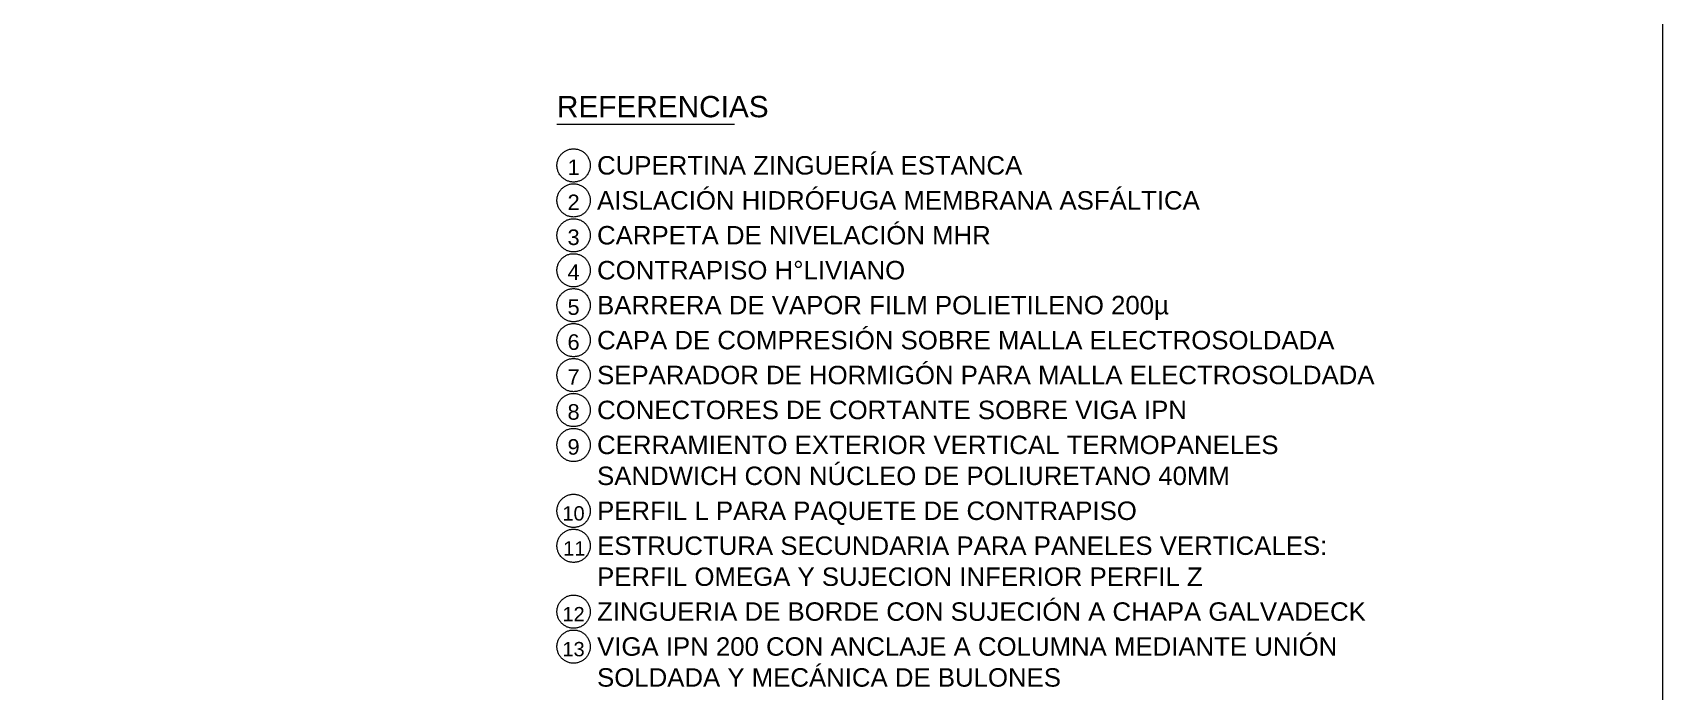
# Model space of a CAD drawing. Header units: millimetres. Extents: x 0 to 5940, y 0 to 8400.
# Drawn here: x 3094 to 5940, y 3258 to 4408 of the extents above; entities that cross this region are included whole.
import ezdxf

# ---------------------------------------------------------------- set-up
doc = ezdxf.new("R2010")
doc.units = ezdxf.units.MM
doc.header["$LTSCALE"] = 20
for name, color, linetype in [('0-MARCO-A3', 8, 'Continuous'), ('1-CORTE-LINEAS', 7, 'Continuous'), ('3-REFERENCIAS', 7, 'Continuous')]:
    doc.layers.add(name, color=color, linetype=linetype)
doc.styles.add('ARIAL', font='arial.ttf')

msp = doc.modelspace()

# ---------------------------------------------------------------- linework, layer by layer
at = {"layer": '0-MARCO-A3', "lineweight": 0}
msp.add_lwpolyline([(0, 8400), (5940, 8400), (5940, 0), (0, 0)], close=True, dxfattribs=at)
at = {"layer": '1-CORTE-LINEAS', "color": 7, "lineweight": 15}
msp.add_line((4010, 4248), (4320, 4248), dxfattribs=at)
for points in [[(4068, 4176), (4067.9, 4174.6), (4067.8, 4173.2), (4067.7, 4171.8), (4067.4, 4170.4), (4067.1, 4169), (4066.7, 4167.6), (4066.3, 4166.3), (4065.8, 4164.9), (4065.2, 4163.6), (4064.6, 4162.4), (4063.9, 4161.1), (4063.1, 4159.9), (4062.3, 4158.8), (4061.4, 4157.6), (4060.5, 4156.6), (4059.5, 4155.5), (4058.5, 4154.5), (4057.4, 4153.6), (4056.3, 4152.7), (4055.1, 4151.9), (4053.9, 4151.2), (4052.7, 4150.5), (4051.4, 4149.8), (4050.1, 4149.2), (4048.7, 4148.7), (4047.4, 4148.3), (4046, 4147.9), (4044.6, 4147.6), (4043.2, 4147.3), (4041.8, 4147.2), (4040.4, 4147.1), (4039, 4147), (4037.6, 4147.1), (4036.1, 4147.2), (4034.7, 4147.3), (4033.3, 4147.6), (4031.9, 4147.9), (4030.6, 4148.3), (4029.2, 4148.7), (4027.9, 4149.2), (4026.6, 4149.8), (4025.3, 4150.5), (4024.1, 4151.2), (4022.9, 4151.9), (4021.7, 4152.7), (4020.6, 4153.6), (4019.5, 4154.5), (4018.5, 4155.5), (4017.5, 4156.6), (4016.6, 4157.6), (4015.7, 4158.8), (4014.9, 4159.9), (4014.1, 4161.1), (4013.4, 4162.4), (4012.8, 4163.6), (4012.2, 4164.9), (4011.7, 4166.3), (4011.2, 4167.6), (4010.9, 4169), (4010.5, 4170.4), (4010.3, 4171.8), (4010.1, 4173.2), (4010, 4174.6), (4010, 4176), (4010, 4177.5), (4010.1, 4178.9), (4010.3, 4180.3), (4010.5, 4181.7), (4010.9, 4183.1), (4011.2, 4184.4), (4011.7, 4185.8), (4012.2, 4187.1), (4012.8, 4188.4), (4013.4, 4189.7), (4014.1, 4190.9), (4014.9, 4192.1), (4015.7, 4193.3), (4016.6, 4194.4), (4017.5, 4195.5), (4018.5, 4196.5), (4019.5, 4197.5), (4020.6, 4198.4), (4021.7, 4199.3), (4022.9, 4200.1), (4024.1, 4200.9), (4025.3, 4201.6), (4026.6, 4202.2), (4027.9, 4202.8), (4029.2, 4203.3), (4030.6, 4203.8), (4031.9, 4204.2), (4033.3, 4204.5), (4034.7, 4204.7), (4036.1, 4204.9), (4037.6, 4205), (4039, 4205), (4040.4, 4205), (4041.8, 4204.9), (4043.2, 4204.7), (4044.6, 4204.5), (4046, 4204.2), (4047.4, 4203.8), (4048.7, 4203.3), (4050.1, 4202.8), (4051.4, 4202.2), (4052.7, 4201.6), (4053.9, 4200.9), (4055.1, 4200.1), (4056.3, 4199.3), (4057.4, 4198.4), (4058.5, 4197.5), (4059.5, 4196.5), (4060.5, 4195.5), (4061.4, 4194.4), (4062.3, 4193.3), (4063.1, 4192.1), (4063.9, 4190.9), (4064.6, 4189.7), (4065.2, 4188.4), (4065.8, 4187.1), (4066.3, 4185.8), (4066.7, 4184.4), (4067.1, 4183.1), (4067.4, 4181.7), (4067.7, 4180.3), (4067.8, 4178.9), (4067.9, 4177.5), (4068, 4176)], [(4068, 4115), (4067.9, 4113.6), (4067.8, 4112.2), (4067.7, 4110.8), (4067.4, 4109.4), (4067.1, 4108), (4066.7, 4106.6), (4066.3, 4105.3), (4065.8, 4103.9), (4065.2, 4102.6), (4064.6, 4101.4), (4063.9, 4100.1), (4063.1, 4098.9), (4062.3, 4097.8), (4061.4, 4096.6), (4060.5, 4095.6), (4059.5, 4094.5), (4058.5, 4093.5), (4057.4, 4092.6), (4056.3, 4091.7), (4055.1, 4090.9), (4053.9, 4090.2), (4052.7, 4089.5), (4051.4, 4088.8), (4050.1, 4088.2), (4048.7, 4087.7), (4047.4, 4087.3), (4046, 4086.9), (4044.6, 4086.6), (4043.2, 4086.3), (4041.8, 4086.2), (4040.4, 4086.1), (4039, 4086), (4037.6, 4086.1), (4036.1, 4086.2), (4034.7, 4086.3), (4033.3, 4086.6), (4031.9, 4086.9), (4030.6, 4087.3), (4029.2, 4087.7), (4027.9, 4088.2), (4026.6, 4088.8), (4025.3, 4089.5), (4024.1, 4090.2), (4022.9, 4090.9), (4021.7, 4091.7), (4020.6, 4092.6), (4019.5, 4093.5), (4018.5, 4094.5), (4017.5, 4095.6), (4016.6, 4096.6), (4015.7, 4097.8), (4014.9, 4098.9), (4014.1, 4100.1), (4013.4, 4101.4), (4012.8, 4102.6), (4012.2, 4103.9), (4011.7, 4105.3), (4011.2, 4106.6), (4010.9, 4108), (4010.5, 4109.4), (4010.3, 4110.8), (4010.1, 4112.2), (4010, 4113.6), (4010, 4115), (4010, 4116.5), (4010.1, 4117.9), (4010.3, 4119.3), (4010.5, 4120.7), (4010.9, 4122.1), (4011.2, 4123.4), (4011.7, 4124.8), (4012.2, 4126.1), (4012.8, 4127.4), (4013.4, 4128.7), (4014.1, 4129.9), (4014.9, 4131.1), (4015.7, 4132.3), (4016.6, 4133.4), (4017.5, 4134.5), (4018.5, 4135.5), (4019.5, 4136.5), (4020.6, 4137.4), (4021.7, 4138.3), (4022.9, 4139.1), (4024.1, 4139.9), (4025.3, 4140.6), (4026.6, 4141.2), (4027.9, 4141.8), (4029.2, 4142.3), (4030.6, 4142.8), (4031.9, 4143.2), (4033.3, 4143.5), (4034.7, 4143.7), (4036.1, 4143.9), (4037.6, 4144), (4039, 4144), (4040.4, 4144), (4041.8, 4143.9), (4043.2, 4143.7), (4044.6, 4143.5), (4046, 4143.2), (4047.4, 4142.8), (4048.7, 4142.3), (4050.1, 4141.8), (4051.4, 4141.2), (4052.7, 4140.6), (4053.9, 4139.9), (4055.1, 4139.1), (4056.3, 4138.3), (4057.4, 4137.4), (4058.5, 4136.5), (4059.5, 4135.5), (4060.5, 4134.5), (4061.4, 4133.4), (4062.3, 4132.3), (4063.1, 4131.1), (4063.9, 4129.9), (4064.6, 4128.7), (4065.2, 4127.4), (4065.8, 4126.1), (4066.3, 4124.8), (4066.7, 4123.4), (4067.1, 4122.1), (4067.4, 4120.7), (4067.7, 4119.3), (4067.8, 4117.9), (4067.9, 4116.5), (4068, 4115)], [(4068, 4054), (4067.9, 4052.6), (4067.8, 4051.2), (4067.7, 4049.8), (4067.4, 4048.4), (4067.1, 4047), (4066.7, 4045.6), (4066.3, 4044.3), (4065.8, 4042.9), (4065.2, 4041.6), (4064.6, 4040.4), (4063.9, 4039.1), (4063.1, 4037.9), (4062.3, 4036.8), (4061.4, 4035.6), (4060.5, 4034.6), (4059.5, 4033.5), (4058.5, 4032.5), (4057.4, 4031.6), (4056.3, 4030.7), (4055.1, 4029.9), (4053.9, 4029.2), (4052.7, 4028.5), (4051.4, 4027.8), (4050.1, 4027.2), (4048.7, 4026.7), (4047.4, 4026.3), (4046, 4025.9), (4044.6, 4025.6), (4043.2, 4025.3), (4041.8, 4025.2), (4040.4, 4025.1), (4039, 4025), (4037.6, 4025.1), (4036.1, 4025.2), (4034.7, 4025.3), (4033.3, 4025.6), (4031.9, 4025.9), (4030.6, 4026.3), (4029.2, 4026.7), (4027.9, 4027.2), (4026.6, 4027.8), (4025.3, 4028.5), (4024.1, 4029.2), (4022.9, 4029.9), (4021.7, 4030.7), (4020.6, 4031.6), (4019.5, 4032.5), (4018.5, 4033.5), (4017.5, 4034.6), (4016.6, 4035.6), (4015.7, 4036.8), (4014.9, 4037.9), (4014.1, 4039.1), (4013.4, 4040.4), (4012.8, 4041.6), (4012.2, 4042.9), (4011.7, 4044.3), (4011.2, 4045.6), (4010.9, 4047), (4010.5, 4048.4), (4010.3, 4049.8), (4010.1, 4051.2), (4010, 4052.6), (4010, 4054), (4010, 4055.5), (4010.1, 4056.9), (4010.3, 4058.3), (4010.5, 4059.7), (4010.9, 4061.1), (4011.2, 4062.4), (4011.7, 4063.8), (4012.2, 4065.1), (4012.8, 4066.4), (4013.4, 4067.7), (4014.1, 4068.9), (4014.9, 4070.1), (4015.7, 4071.3), (4016.6, 4072.4), (4017.5, 4073.5), (4018.5, 4074.5), (4019.5, 4075.5), (4020.6, 4076.4), (4021.7, 4077.3), (4022.9, 4078.1), (4024.1, 4078.9), (4025.3, 4079.6), (4026.6, 4080.2), (4027.9, 4080.8), (4029.2, 4081.3), (4030.6, 4081.8), (4031.9, 4082.2), (4033.3, 4082.5), (4034.7, 4082.7), (4036.1, 4082.9), (4037.6, 4083), (4039, 4083), (4040.4, 4083), (4041.8, 4082.9), (4043.2, 4082.7), (4044.6, 4082.5), (4046, 4082.2), (4047.4, 4081.8), (4048.7, 4081.3), (4050.1, 4080.8), (4051.4, 4080.2), (4052.7, 4079.6), (4053.9, 4078.9), (4055.1, 4078.1), (4056.3, 4077.3), (4057.4, 4076.4), (4058.5, 4075.5), (4059.5, 4074.5), (4060.5, 4073.5), (4061.4, 4072.4), (4062.3, 4071.3), (4063.1, 4070.1), (4063.9, 4068.9), (4064.6, 4067.7), (4065.2, 4066.4), (4065.8, 4065.1), (4066.3, 4063.8), (4066.7, 4062.4), (4067.1, 4061.1), (4067.4, 4059.7), (4067.7, 4058.3), (4067.8, 4056.9), (4067.9, 4055.5), (4068, 4054)], [(4068, 3993), (4067.9, 3991.6), (4067.8, 3990.2), (4067.7, 3988.8), (4067.4, 3987.4), (4067.1, 3986), (4066.7, 3984.6), (4066.3, 3983.3), (4065.8, 3981.9), (4065.2, 3980.6), (4064.6, 3979.4), (4063.9, 3978.1), (4063.1, 3976.9), (4062.3, 3975.8), (4061.4, 3974.6), (4060.5, 3973.6), (4059.5, 3972.5), (4058.5, 3971.5), (4057.4, 3970.6), (4056.3, 3969.7), (4055.1, 3968.9), (4053.9, 3968.2), (4052.7, 3967.5), (4051.4, 3966.8), (4050.1, 3966.2), (4048.7, 3965.7), (4047.4, 3965.3), (4046, 3964.9), (4044.6, 3964.6), (4043.2, 3964.3), (4041.8, 3964.2), (4040.4, 3964.1), (4039, 3964), (4037.6, 3964.1), (4036.1, 3964.2), (4034.7, 3964.3), (4033.3, 3964.6), (4031.9, 3964.9), (4030.6, 3965.3), (4029.2, 3965.7), (4027.9, 3966.2), (4026.6, 3966.8), (4025.3, 3967.5), (4024.1, 3968.2), (4022.9, 3968.9), (4021.7, 3969.7), (4020.6, 3970.6), (4019.5, 3971.5), (4018.5, 3972.5), (4017.5, 3973.6), (4016.6, 3974.6), (4015.7, 3975.8), (4014.9, 3976.9), (4014.1, 3978.1), (4013.4, 3979.4), (4012.8, 3980.6), (4012.2, 3981.9), (4011.7, 3983.3), (4011.2, 3984.6), (4010.9, 3986), (4010.5, 3987.4), (4010.3, 3988.8), (4010.1, 3990.2), (4010, 3991.6), (4010, 3993), (4010, 3994.5), (4010.1, 3995.9), (4010.3, 3997.3), (4010.5, 3998.7), (4010.9, 4000.1), (4011.2, 4001.4), (4011.7, 4002.8), (4012.2, 4004.1), (4012.8, 4005.4), (4013.4, 4006.7), (4014.1, 4007.9), (4014.9, 4009.1), (4015.7, 4010.3), (4016.6, 4011.4), (4017.5, 4012.5), (4018.5, 4013.5), (4019.5, 4014.5), (4020.6, 4015.4), (4021.7, 4016.3), (4022.9, 4017.1), (4024.1, 4017.9), (4025.3, 4018.6), (4026.6, 4019.2), (4027.9, 4019.8), (4029.2, 4020.3), (4030.6, 4020.8), (4031.9, 4021.2), (4033.3, 4021.5), (4034.7, 4021.7), (4036.1, 4021.9), (4037.6, 4022), (4039, 4022), (4040.4, 4022), (4041.8, 4021.9), (4043.2, 4021.7), (4044.6, 4021.5), (4046, 4021.2), (4047.4, 4020.8), (4048.7, 4020.3), (4050.1, 4019.8), (4051.4, 4019.2), (4052.7, 4018.6), (4053.9, 4017.9), (4055.1, 4017.1), (4056.3, 4016.3), (4057.4, 4015.4), (4058.5, 4014.5), (4059.5, 4013.5), (4060.5, 4012.5), (4061.4, 4011.4), (4062.3, 4010.3), (4063.1, 4009.1), (4063.9, 4007.9), (4064.6, 4006.7), (4065.2, 4005.4), (4065.8, 4004.1), (4066.3, 4002.8), (4066.7, 4001.4), (4067.1, 4000.1), (4067.4, 3998.7), (4067.7, 3997.3), (4067.8, 3995.9), (4067.9, 3994.5), (4068, 3993)], [(4068, 3932), (4067.9, 3930.6), (4067.8, 3929.2), (4067.7, 3927.8), (4067.4, 3926.4), (4067.1, 3925), (4066.7, 3923.6), (4066.3, 3922.3), (4065.8, 3920.9), (4065.2, 3919.6), (4064.6, 3918.4), (4063.9, 3917.1), (4063.1, 3915.9), (4062.3, 3914.8), (4061.4, 3913.6), (4060.5, 3912.6), (4059.5, 3911.5), (4058.5, 3910.5), (4057.4, 3909.6), (4056.3, 3908.7), (4055.1, 3907.9), (4053.9, 3907.2), (4052.7, 3906.5), (4051.4, 3905.8), (4050.1, 3905.2), (4048.7, 3904.7), (4047.4, 3904.3), (4046, 3903.9), (4044.6, 3903.6), (4043.2, 3903.3), (4041.8, 3903.2), (4040.4, 3903.1), (4039, 3903), (4037.6, 3903.1), (4036.1, 3903.2), (4034.7, 3903.3), (4033.3, 3903.6), (4031.9, 3903.9), (4030.6, 3904.3), (4029.2, 3904.7), (4027.9, 3905.2), (4026.6, 3905.8), (4025.3, 3906.5), (4024.1, 3907.2), (4022.9, 3907.9), (4021.7, 3908.7), (4020.6, 3909.6), (4019.5, 3910.5), (4018.5, 3911.5), (4017.5, 3912.6), (4016.6, 3913.6), (4015.7, 3914.8), (4014.9, 3915.9), (4014.1, 3917.1), (4013.4, 3918.4), (4012.8, 3919.6), (4012.2, 3920.9), (4011.7, 3922.3), (4011.2, 3923.6), (4010.9, 3925), (4010.5, 3926.4), (4010.3, 3927.8), (4010.1, 3929.2), (4010, 3930.6), (4010, 3932), (4010, 3933.5), (4010.1, 3934.9), (4010.3, 3936.3), (4010.5, 3937.7), (4010.9, 3939.1), (4011.2, 3940.4), (4011.7, 3941.8), (4012.2, 3943.1), (4012.8, 3944.4), (4013.4, 3945.7), (4014.1, 3946.9), (4014.9, 3948.1), (4015.7, 3949.3), (4016.6, 3950.4), (4017.5, 3951.5), (4018.5, 3952.5), (4019.5, 3953.5), (4020.6, 3954.4), (4021.7, 3955.3), (4022.9, 3956.1), (4024.1, 3956.9), (4025.3, 3957.6), (4026.6, 3958.2), (4027.9, 3958.8), (4029.2, 3959.3), (4030.6, 3959.8), (4031.9, 3960.2), (4033.3, 3960.5), (4034.7, 3960.7), (4036.1, 3960.9), (4037.6, 3961), (4039, 3961), (4040.4, 3961), (4041.8, 3960.9), (4043.2, 3960.7), (4044.6, 3960.5), (4046, 3960.2), (4047.4, 3959.8), (4048.7, 3959.3), (4050.1, 3958.8), (4051.4, 3958.2), (4052.7, 3957.6), (4053.9, 3956.9), (4055.1, 3956.1), (4056.3, 3955.3), (4057.4, 3954.4), (4058.5, 3953.5), (4059.5, 3952.5), (4060.5, 3951.5), (4061.4, 3950.4), (4062.3, 3949.3), (4063.1, 3948.1), (4063.9, 3946.9), (4064.6, 3945.7), (4065.2, 3944.4), (4065.8, 3943.1), (4066.3, 3941.8), (4066.7, 3940.4), (4067.1, 3939.1), (4067.4, 3937.7), (4067.7, 3936.3), (4067.8, 3934.9), (4067.9, 3933.5), (4068, 3932)], [(4068, 3871), (4067.9, 3869.6), (4067.8, 3868.2), (4067.7, 3866.8), (4067.4, 3865.4), (4067.1, 3864), (4066.7, 3862.6), (4066.3, 3861.3), (4065.8, 3859.9), (4065.2, 3858.6), (4064.6, 3857.4), (4063.9, 3856.1), (4063.1, 3854.9), (4062.3, 3853.8), (4061.4, 3852.6), (4060.5, 3851.6), (4059.5, 3850.5), (4058.5, 3849.5), (4057.4, 3848.6), (4056.3, 3847.7), (4055.1, 3846.9), (4053.9, 3846.2), (4052.7, 3845.5), (4051.4, 3844.8), (4050.1, 3844.2), (4048.7, 3843.7), (4047.4, 3843.3), (4046, 3842.9), (4044.6, 3842.6), (4043.2, 3842.3), (4041.8, 3842.2), (4040.4, 3842.1), (4039, 3842), (4037.6, 3842.1), (4036.1, 3842.2), (4034.7, 3842.3), (4033.3, 3842.6), (4031.9, 3842.9), (4030.6, 3843.3), (4029.2, 3843.7), (4027.9, 3844.2), (4026.6, 3844.8), (4025.3, 3845.5), (4024.1, 3846.2), (4022.9, 3846.9), (4021.7, 3847.7), (4020.6, 3848.6), (4019.5, 3849.5), (4018.5, 3850.5), (4017.5, 3851.6), (4016.6, 3852.6), (4015.7, 3853.8), (4014.9, 3854.9), (4014.1, 3856.1), (4013.4, 3857.4), (4012.8, 3858.6), (4012.2, 3859.9), (4011.7, 3861.3), (4011.2, 3862.6), (4010.9, 3864), (4010.5, 3865.4), (4010.3, 3866.8), (4010.1, 3868.2), (4010, 3869.6), (4010, 3871), (4010, 3872.5), (4010.1, 3873.9), (4010.3, 3875.3), (4010.5, 3876.7), (4010.9, 3878.1), (4011.2, 3879.5), (4011.7, 3880.8), (4012.2, 3882.1), (4012.8, 3883.4), (4013.4, 3884.7), (4014.1, 3885.9), (4014.9, 3887.1), (4015.7, 3888.3), (4016.6, 3889.4), (4017.5, 3890.5), (4018.5, 3891.5), (4019.5, 3892.5), (4020.6, 3893.4), (4021.7, 3894.3), (4022.9, 3895.1), (4024.1, 3895.9), (4025.3, 3896.6), (4026.6, 3897.2), (4027.9, 3897.8), (4029.2, 3898.3), (4030.6, 3898.8), (4031.9, 3899.2), (4033.3, 3899.5), (4034.7, 3899.7), (4036.1, 3899.9), (4037.6, 3900), (4039, 3900), (4040.4, 3900), (4041.8, 3899.9), (4043.2, 3899.7), (4044.6, 3899.5), (4046, 3899.2), (4047.4, 3898.8), (4048.7, 3898.3), (4050.1, 3897.8), (4051.4, 3897.2), (4052.7, 3896.6), (4053.9, 3895.9), (4055.1, 3895.1), (4056.3, 3894.3), (4057.4, 3893.4), (4058.5, 3892.5), (4059.5, 3891.5), (4060.5, 3890.5), (4061.4, 3889.4), (4062.3, 3888.3), (4063.1, 3887.1), (4063.9, 3885.9), (4064.6, 3884.7), (4065.2, 3883.4), (4065.8, 3882.1), (4066.3, 3880.8), (4066.7, 3879.5), (4067.1, 3878.1), (4067.4, 3876.7), (4067.7, 3875.3), (4067.8, 3873.9), (4067.9, 3872.5), (4068, 3871)], [(4068, 3810), (4067.9, 3808.6), (4067.8, 3807.2), (4067.7, 3805.8), (4067.4, 3804.4), (4067.1, 3803), (4066.7, 3801.6), (4066.3, 3800.3), (4065.8, 3798.9), (4065.2, 3797.6), (4064.6, 3796.4), (4063.9, 3795.1), (4063.1, 3793.9), (4062.3, 3792.8), (4061.4, 3791.6), (4060.5, 3790.6), (4059.5, 3789.5), (4058.5, 3788.5), (4057.4, 3787.6), (4056.3, 3786.7), (4055.1, 3785.9), (4053.9, 3785.2), (4052.7, 3784.5), (4051.4, 3783.8), (4050.1, 3783.2), (4048.7, 3782.7), (4047.4, 3782.3), (4046, 3781.9), (4044.6, 3781.6), (4043.2, 3781.3), (4041.8, 3781.2), (4040.4, 3781.1), (4039, 3781), (4037.6, 3781.1), (4036.1, 3781.2), (4034.7, 3781.3), (4033.3, 3781.6), (4031.9, 3781.9), (4030.6, 3782.3), (4029.2, 3782.7), (4027.9, 3783.2), (4026.6, 3783.8), (4025.3, 3784.5), (4024.1, 3785.2), (4022.9, 3785.9), (4021.7, 3786.7), (4020.6, 3787.6), (4019.5, 3788.5), (4018.5, 3789.5), (4017.5, 3790.6), (4016.6, 3791.6), (4015.7, 3792.8), (4014.9, 3793.9), (4014.1, 3795.1), (4013.4, 3796.4), (4012.8, 3797.6), (4012.2, 3798.9), (4011.7, 3800.3), (4011.2, 3801.6), (4010.9, 3803), (4010.5, 3804.4), (4010.3, 3805.8), (4010.1, 3807.2), (4010, 3808.6), (4010, 3810), (4010, 3811.5), (4010.1, 3812.9), (4010.3, 3814.3), (4010.5, 3815.7), (4010.9, 3817.1), (4011.2, 3818.5), (4011.7, 3819.8), (4012.2, 3821.1), (4012.8, 3822.4), (4013.4, 3823.7), (4014.1, 3824.9), (4014.9, 3826.1), (4015.7, 3827.3), (4016.6, 3828.4), (4017.5, 3829.5), (4018.5, 3830.5), (4019.5, 3831.5), (4020.6, 3832.4), (4021.7, 3833.3), (4022.9, 3834.1), (4024.1, 3834.9), (4025.3, 3835.6), (4026.6, 3836.2), (4027.9, 3836.8), (4029.2, 3837.3), (4030.6, 3837.8), (4031.9, 3838.2), (4033.3, 3838.5), (4034.7, 3838.7), (4036.1, 3838.9), (4037.6, 3839), (4039, 3839), (4040.4, 3839), (4041.8, 3838.9), (4043.2, 3838.7), (4044.6, 3838.5), (4046, 3838.2), (4047.4, 3837.8), (4048.7, 3837.3), (4050.1, 3836.8), (4051.4, 3836.2), (4052.7, 3835.6), (4053.9, 3834.9), (4055.1, 3834.1), (4056.3, 3833.3), (4057.4, 3832.4), (4058.5, 3831.5), (4059.5, 3830.5), (4060.5, 3829.5), (4061.4, 3828.4), (4062.3, 3827.3), (4063.1, 3826.1), (4063.9, 3824.9), (4064.6, 3823.7), (4065.2, 3822.4), (4065.8, 3821.1), (4066.3, 3819.8), (4066.7, 3818.5), (4067.1, 3817.1), (4067.4, 3815.7), (4067.7, 3814.3), (4067.8, 3812.9), (4067.9, 3811.5), (4068, 3810)], [(4068, 3749), (4067.9, 3747.6), (4067.8, 3746.2), (4067.7, 3744.8), (4067.4, 3743.4), (4067.1, 3742), (4066.7, 3740.6), (4066.3, 3739.3), (4065.8, 3737.9), (4065.2, 3736.6), (4064.6, 3735.4), (4063.9, 3734.1), (4063.1, 3732.9), (4062.3, 3731.8), (4061.4, 3730.6), (4060.5, 3729.6), (4059.5, 3728.5), (4058.5, 3727.5), (4057.4, 3726.6), (4056.3, 3725.7), (4055.1, 3724.9), (4053.9, 3724.2), (4052.7, 3723.5), (4051.4, 3722.8), (4050.1, 3722.2), (4048.7, 3721.7), (4047.4, 3721.3), (4046, 3720.9), (4044.6, 3720.6), (4043.2, 3720.3), (4041.8, 3720.2), (4040.4, 3720.1), (4039, 3720), (4037.6, 3720.1), (4036.1, 3720.2), (4034.7, 3720.3), (4033.3, 3720.6), (4031.9, 3720.9), (4030.6, 3721.3), (4029.2, 3721.7), (4027.9, 3722.2), (4026.6, 3722.8), (4025.3, 3723.5), (4024.1, 3724.2), (4022.9, 3724.9), (4021.7, 3725.7), (4020.6, 3726.6), (4019.5, 3727.5), (4018.5, 3728.5), (4017.5, 3729.6), (4016.6, 3730.6), (4015.7, 3731.8), (4014.9, 3732.9), (4014.1, 3734.1), (4013.4, 3735.4), (4012.8, 3736.6), (4012.2, 3737.9), (4011.7, 3739.3), (4011.2, 3740.6), (4010.9, 3742), (4010.5, 3743.4), (4010.3, 3744.8), (4010.1, 3746.2), (4010, 3747.6), (4010, 3749), (4010, 3750.5), (4010.1, 3751.9), (4010.3, 3753.3), (4010.5, 3754.7), (4010.9, 3756.1), (4011.2, 3757.5), (4011.7, 3758.8), (4012.2, 3760.1), (4012.8, 3761.4), (4013.4, 3762.7), (4014.1, 3763.9), (4014.9, 3765.1), (4015.7, 3766.3), (4016.6, 3767.4), (4017.5, 3768.5), (4018.5, 3769.5), (4019.5, 3770.5), (4020.6, 3771.5), (4021.7, 3772.3), (4022.9, 3773.1), (4024.1, 3773.9), (4025.3, 3774.6), (4026.6, 3775.2), (4027.9, 3775.8), (4029.2, 3776.3), (4030.6, 3776.8), (4031.9, 3777.2), (4033.3, 3777.5), (4034.7, 3777.7), (4036.1, 3777.9), (4037.6, 3778), (4039, 3778), (4040.4, 3778), (4041.8, 3777.9), (4043.2, 3777.7), (4044.6, 3777.5), (4046, 3777.2), (4047.4, 3776.8), (4048.7, 3776.3), (4050.1, 3775.8), (4051.4, 3775.2), (4052.7, 3774.6), (4053.9, 3773.9), (4055.1, 3773.1), (4056.3, 3772.3), (4057.4, 3771.5), (4058.5, 3770.5), (4059.5, 3769.5), (4060.5, 3768.5), (4061.4, 3767.4), (4062.3, 3766.3), (4063.1, 3765.1), (4063.9, 3763.9), (4064.6, 3762.7), (4065.2, 3761.4), (4065.8, 3760.1), (4066.3, 3758.8), (4066.7, 3757.5), (4067.1, 3756.1), (4067.4, 3754.7), (4067.7, 3753.3), (4067.8, 3751.9), (4067.9, 3750.5), (4068, 3749)], [(4068, 3688), (4067.9, 3686.6), (4067.8, 3685.2), (4067.7, 3683.8), (4067.4, 3682.4), (4067.1, 3681), (4066.7, 3679.6), (4066.3, 3678.3), (4065.8, 3676.9), (4065.2, 3675.6), (4064.6, 3674.4), (4063.9, 3673.1), (4063.1, 3671.9), (4062.3, 3670.8), (4061.4, 3669.6), (4060.5, 3668.6), (4059.5, 3667.5), (4058.5, 3666.5), (4057.4, 3665.6), (4056.3, 3664.7), (4055.1, 3663.9), (4053.9, 3663.2), (4052.7, 3662.5), (4051.4, 3661.8), (4050.1, 3661.2), (4048.7, 3660.7), (4047.4, 3660.3), (4046, 3659.9), (4044.6, 3659.6), (4043.2, 3659.3), (4041.8, 3659.2), (4040.4, 3659.1), (4039, 3659), (4037.6, 3659.1), (4036.1, 3659.2), (4034.7, 3659.3), (4033.3, 3659.6), (4031.9, 3659.9), (4030.6, 3660.3), (4029.2, 3660.7), (4027.9, 3661.2), (4026.6, 3661.8), (4025.3, 3662.5), (4024.1, 3663.2), (4022.9, 3663.9), (4021.7, 3664.7), (4020.6, 3665.6), (4019.5, 3666.5), (4018.5, 3667.5), (4017.5, 3668.6), (4016.6, 3669.6), (4015.7, 3670.8), (4014.9, 3671.9), (4014.1, 3673.1), (4013.4, 3674.4), (4012.8, 3675.6), (4012.2, 3676.9), (4011.7, 3678.3), (4011.2, 3679.6), (4010.9, 3681), (4010.5, 3682.4), (4010.3, 3683.8), (4010.1, 3685.2), (4010, 3686.6), (4010, 3688), (4010, 3689.5), (4010.1, 3690.9), (4010.3, 3692.3), (4010.5, 3693.7), (4010.9, 3695.1), (4011.2, 3696.5), (4011.7, 3697.8), (4012.2, 3699.1), (4012.8, 3700.4), (4013.4, 3701.7), (4014.1, 3702.9), (4014.9, 3704.1), (4015.7, 3705.3), (4016.6, 3706.4), (4017.5, 3707.5), (4018.5, 3708.5), (4019.5, 3709.5), (4020.6, 3710.5), (4021.7, 3711.3), (4022.9, 3712.1), (4024.1, 3712.9), (4025.3, 3713.6), (4026.6, 3714.2), (4027.9, 3714.8), (4029.2, 3715.3), (4030.6, 3715.8), (4031.9, 3716.2), (4033.3, 3716.5), (4034.7, 3716.7), (4036.1, 3716.9), (4037.6, 3717), (4039, 3717), (4040.4, 3717), (4041.8, 3716.9), (4043.2, 3716.7), (4044.6, 3716.5), (4046, 3716.2), (4047.4, 3715.8), (4048.7, 3715.3), (4050.1, 3714.8), (4051.4, 3714.2), (4052.7, 3713.6), (4053.9, 3712.9), (4055.1, 3712.1), (4056.3, 3711.3), (4057.4, 3710.5), (4058.5, 3709.5), (4059.5, 3708.5), (4060.5, 3707.5), (4061.4, 3706.4), (4062.3, 3705.3), (4063.1, 3704.1), (4063.9, 3702.9), (4064.6, 3701.7), (4065.2, 3700.4), (4065.8, 3699.1), (4066.3, 3697.8), (4066.7, 3696.5), (4067.1, 3695.1), (4067.4, 3693.7), (4067.7, 3692.3), (4067.8, 3690.9), (4067.9, 3689.5), (4068, 3688)], [(4068, 3573), (4067.9, 3571.6), (4067.8, 3570.2), (4067.7, 3568.8), (4067.4, 3567.4), (4067.1, 3566), (4066.7, 3564.6), (4066.3, 3563.3), (4065.8, 3561.9), (4065.2, 3560.6), (4064.6, 3559.4), (4063.9, 3558.1), (4063.1, 3556.9), (4062.3, 3555.8), (4061.4, 3554.6), (4060.5, 3553.6), (4059.5, 3552.5), (4058.5, 3551.5), (4057.4, 3550.6), (4056.3, 3549.7), (4055.1, 3548.9), (4053.9, 3548.2), (4052.7, 3547.5), (4051.4, 3546.8), (4050.1, 3546.2), (4048.7, 3545.7), (4047.4, 3545.3), (4046, 3544.9), (4044.6, 3544.6), (4043.2, 3544.3), (4041.8, 3544.2), (4040.4, 3544.1), (4039, 3544), (4037.6, 3544.1), (4036.1, 3544.2), (4034.7, 3544.3), (4033.3, 3544.6), (4031.9, 3544.9), (4030.6, 3545.3), (4029.2, 3545.7), (4027.9, 3546.2), (4026.6, 3546.8), (4025.3, 3547.5), (4024.1, 3548.2), (4022.9, 3548.9), (4021.7, 3549.7), (4020.6, 3550.6), (4019.5, 3551.5), (4018.5, 3552.5), (4017.5, 3553.6), (4016.6, 3554.6), (4015.7, 3555.8), (4014.9, 3556.9), (4014.1, 3558.1), (4013.4, 3559.4), (4012.8, 3560.6), (4012.2, 3561.9), (4011.7, 3563.3), (4011.2, 3564.6), (4010.9, 3566), (4010.5, 3567.4), (4010.3, 3568.8), (4010.1, 3570.2), (4010, 3571.6), (4010, 3573), (4010, 3574.5), (4010.1, 3575.9), (4010.3, 3577.3), (4010.5, 3578.7), (4010.9, 3580.1), (4011.2, 3581.5), (4011.7, 3582.8), (4012.2, 3584.1), (4012.8, 3585.4), (4013.4, 3586.7), (4014.1, 3587.9), (4014.9, 3589.1), (4015.7, 3590.3), (4016.6, 3591.4), (4017.5, 3592.5), (4018.5, 3593.5), (4019.5, 3594.5), (4020.6, 3595.5), (4021.7, 3596.3), (4022.9, 3597.1), (4024.1, 3597.9), (4025.3, 3598.6), (4026.6, 3599.2), (4027.9, 3599.8), (4029.2, 3600.3), (4030.6, 3600.8), (4031.9, 3601.2), (4033.3, 3601.5), (4034.7, 3601.7), (4036.1, 3601.9), (4037.6, 3602), (4039, 3602), (4040.4, 3602), (4041.8, 3601.9), (4043.2, 3601.7), (4044.6, 3601.5), (4046, 3601.2), (4047.4, 3600.8), (4048.7, 3600.3), (4050.1, 3599.8), (4051.4, 3599.2), (4052.7, 3598.6), (4053.9, 3597.9), (4055.1, 3597.1), (4056.3, 3596.3), (4057.4, 3595.5), (4058.5, 3594.5), (4059.5, 3593.5), (4060.5, 3592.5), (4061.4, 3591.4), (4062.3, 3590.3), (4063.1, 3589.1), (4063.9, 3587.9), (4064.6, 3586.7), (4065.2, 3585.4), (4065.8, 3584.1), (4066.3, 3582.8), (4066.7, 3581.5), (4067.1, 3580.1), (4067.4, 3578.7), (4067.7, 3577.3), (4067.8, 3575.9), (4067.9, 3574.5), (4068, 3573)], [(4068, 3512), (4067.9, 3510.6), (4067.8, 3509.2), (4067.7, 3507.8), (4067.4, 3506.4), (4067.1, 3505), (4066.7, 3503.6), (4066.3, 3502.3), (4065.8, 3500.9), (4065.2, 3499.6), (4064.6, 3498.4), (4063.9, 3497.1), (4063.1, 3495.9), (4062.3, 3494.8), (4061.4, 3493.6), (4060.5, 3492.6), (4059.5, 3491.5), (4058.5, 3490.5), (4057.4, 3489.6), (4056.3, 3488.7), (4055.1, 3487.9), (4053.9, 3487.2), (4052.7, 3486.5), (4051.4, 3485.8), (4050.1, 3485.2), (4048.7, 3484.7), (4047.4, 3484.3), (4046, 3483.9), (4044.6, 3483.6), (4043.2, 3483.3), (4041.8, 3483.2), (4040.4, 3483.1), (4039, 3483), (4037.6, 3483.1), (4036.1, 3483.2), (4034.7, 3483.3), (4033.3, 3483.6), (4031.9, 3483.9), (4030.6, 3484.3), (4029.2, 3484.7), (4027.9, 3485.2), (4026.6, 3485.8), (4025.3, 3486.5), (4024.1, 3487.2), (4022.9, 3487.9), (4021.7, 3488.7), (4020.6, 3489.6), (4019.5, 3490.5), (4018.5, 3491.5), (4017.5, 3492.6), (4016.6, 3493.6), (4015.7, 3494.8), (4014.9, 3495.9), (4014.1, 3497.1), (4013.4, 3498.4), (4012.8, 3499.6), (4012.2, 3500.9), (4011.7, 3502.3), (4011.2, 3503.6), (4010.9, 3505), (4010.5, 3506.4), (4010.3, 3507.8), (4010.1, 3509.2), (4010, 3510.6), (4010, 3512), (4010, 3513.5), (4010.1, 3514.9), (4010.3, 3516.3), (4010.5, 3517.7), (4010.9, 3519.1), (4011.2, 3520.5), (4011.7, 3521.8), (4012.2, 3523.1), (4012.8, 3524.4), (4013.4, 3525.7), (4014.1, 3526.9), (4014.9, 3528.1), (4015.7, 3529.3), (4016.6, 3530.4), (4017.5, 3531.5), (4018.5, 3532.5), (4019.5, 3533.5), (4020.6, 3534.5), (4021.7, 3535.3), (4022.9, 3536.1), (4024.1, 3536.9), (4025.3, 3537.6), (4026.6, 3538.2), (4027.9, 3538.8), (4029.2, 3539.3), (4030.6, 3539.8), (4031.9, 3540.2), (4033.3, 3540.5), (4034.7, 3540.7), (4036.1, 3540.9), (4037.6, 3541), (4039, 3541), (4040.4, 3541), (4041.8, 3540.9), (4043.2, 3540.7), (4044.6, 3540.5), (4046, 3540.2), (4047.4, 3539.8), (4048.7, 3539.3), (4050.1, 3538.8), (4051.4, 3538.2), (4052.7, 3537.6), (4053.9, 3536.9), (4055.1, 3536.1), (4056.3, 3535.3), (4057.4, 3534.5), (4058.5, 3533.5), (4059.5, 3532.5), (4060.5, 3531.5), (4061.4, 3530.4), (4062.3, 3529.3), (4063.1, 3528.1), (4063.9, 3526.9), (4064.6, 3525.7), (4065.2, 3524.4), (4065.8, 3523.1), (4066.3, 3521.8), (4066.7, 3520.5), (4067.1, 3519.1), (4067.4, 3517.7), (4067.7, 3516.3), (4067.8, 3514.9), (4067.9, 3513.5), (4068, 3512)], [(4068, 3397), (4067.9, 3395.6), (4067.8, 3394.2), (4067.7, 3392.8), (4067.4, 3391.4), (4067.1, 3390), (4066.7, 3388.6), (4066.3, 3387.3), (4065.8, 3385.9), (4065.2, 3384.6), (4064.6, 3383.4), (4063.9, 3382.1), (4063.1, 3380.9), (4062.3, 3379.8), (4061.4, 3378.6), (4060.5, 3377.6), (4059.5, 3376.5), (4058.5, 3375.5), (4057.4, 3374.6), (4056.3, 3373.7), (4055.1, 3372.9), (4053.9, 3372.2), (4052.7, 3371.5), (4051.4, 3370.8), (4050.1, 3370.2), (4048.7, 3369.7), (4047.4, 3369.3), (4046, 3368.9), (4044.6, 3368.6), (4043.2, 3368.3), (4041.8, 3368.2), (4040.4, 3368.1), (4039, 3368), (4037.6, 3368.1), (4036.1, 3368.2), (4034.7, 3368.3), (4033.3, 3368.6), (4031.9, 3368.9), (4030.6, 3369.3), (4029.2, 3369.7), (4027.9, 3370.2), (4026.6, 3370.8), (4025.3, 3371.5), (4024.1, 3372.2), (4022.9, 3372.9), (4021.7, 3373.7), (4020.6, 3374.6), (4019.5, 3375.5), (4018.5, 3376.5), (4017.5, 3377.6), (4016.6, 3378.6), (4015.7, 3379.8), (4014.9, 3380.9), (4014.1, 3382.1), (4013.4, 3383.4), (4012.8, 3384.6), (4012.2, 3385.9), (4011.7, 3387.3), (4011.2, 3388.6), (4010.9, 3390), (4010.5, 3391.4), (4010.3, 3392.8), (4010.1, 3394.2), (4010, 3395.6), (4010, 3397), (4010, 3398.5), (4010.1, 3399.9), (4010.3, 3401.3), (4010.5, 3402.7), (4010.9, 3404.1), (4011.2, 3405.5), (4011.7, 3406.8), (4012.2, 3408.1), (4012.8, 3409.4), (4013.4, 3410.7), (4014.1, 3411.9), (4014.9, 3413.1), (4015.7, 3414.3), (4016.6, 3415.4), (4017.5, 3416.5), (4018.5, 3417.5), (4019.5, 3418.5), (4020.6, 3419.5), (4021.7, 3420.3), (4022.9, 3421.1), (4024.1, 3421.9), (4025.3, 3422.6), (4026.6, 3423.3), (4027.9, 3423.8), (4029.2, 3424.3), (4030.6, 3424.8), (4031.9, 3425.2), (4033.3, 3425.5), (4034.7, 3425.7), (4036.1, 3425.9), (4037.6, 3426), (4039, 3426), (4040.4, 3426), (4041.8, 3425.9), (4043.2, 3425.7), (4044.6, 3425.5), (4046, 3425.2), (4047.4, 3424.8), (4048.7, 3424.3), (4050.1, 3423.8), (4051.4, 3423.3), (4052.7, 3422.6), (4053.9, 3421.9), (4055.1, 3421.1), (4056.3, 3420.3), (4057.4, 3419.5), (4058.5, 3418.5), (4059.5, 3417.5), (4060.5, 3416.5), (4061.4, 3415.4), (4062.3, 3414.3), (4063.1, 3413.1), (4063.9, 3411.9), (4064.6, 3410.7), (4065.2, 3409.4), (4065.8, 3408.1), (4066.3, 3406.8), (4066.7, 3405.5), (4067.1, 3404.1), (4067.4, 3402.7), (4067.7, 3401.3), (4067.8, 3399.9), (4067.9, 3398.5), (4068, 3397)], [(4068, 3336), (4067.9, 3334.6), (4067.8, 3333.2), (4067.7, 3331.8), (4067.4, 3330.4), (4067.1, 3329), (4066.7, 3327.6), (4066.3, 3326.3), (4065.8, 3324.9), (4065.2, 3323.6), (4064.6, 3322.4), (4063.9, 3321.1), (4063.1, 3319.9), (4062.3, 3318.8), (4061.4, 3317.6), (4060.5, 3316.6), (4059.5, 3315.5), (4058.5, 3314.5), (4057.4, 3313.6), (4056.3, 3312.7), (4055.1, 3311.9), (4053.9, 3311.2), (4052.7, 3310.5), (4051.4, 3309.8), (4050.1, 3309.2), (4048.7, 3308.7), (4047.4, 3308.3), (4046, 3307.9), (4044.6, 3307.6), (4043.2, 3307.3), (4041.8, 3307.2), (4040.4, 3307.1), (4039, 3307), (4037.6, 3307.1), (4036.1, 3307.2), (4034.7, 3307.3), (4033.3, 3307.6), (4031.9, 3307.9), (4030.6, 3308.3), (4029.2, 3308.7), (4027.9, 3309.2), (4026.6, 3309.8), (4025.3, 3310.5), (4024.1, 3311.2), (4022.9, 3311.9), (4021.7, 3312.7), (4020.6, 3313.6), (4019.5, 3314.5), (4018.5, 3315.5), (4017.5, 3316.6), (4016.6, 3317.6), (4015.7, 3318.8), (4014.9, 3319.9), (4014.1, 3321.1), (4013.4, 3322.4), (4012.8, 3323.6), (4012.2, 3324.9), (4011.7, 3326.3), (4011.2, 3327.6), (4010.9, 3329), (4010.5, 3330.4), (4010.3, 3331.8), (4010.1, 3333.2), (4010, 3334.6), (4010, 3336), (4010, 3337.5), (4010.1, 3338.9), (4010.3, 3340.3), (4010.5, 3341.7), (4010.9, 3343.1), (4011.2, 3344.5), (4011.7, 3345.8), (4012.2, 3347.1), (4012.8, 3348.4), (4013.4, 3349.7), (4014.1, 3350.9), (4014.9, 3352.1), (4015.7, 3353.3), (4016.6, 3354.4), (4017.5, 3355.5), (4018.5, 3356.5), (4019.5, 3357.5), (4020.6, 3358.5), (4021.7, 3359.3), (4022.9, 3360.1), (4024.1, 3360.9), (4025.3, 3361.6), (4026.6, 3362.3), (4027.9, 3362.8), (4029.2, 3363.3), (4030.6, 3363.8), (4031.9, 3364.2), (4033.3, 3364.5), (4034.7, 3364.7), (4036.1, 3364.9), (4037.6, 3365), (4039, 3365), (4040.4, 3365), (4041.8, 3364.9), (4043.2, 3364.7), (4044.6, 3364.5), (4046, 3364.2), (4047.4, 3363.8), (4048.7, 3363.3), (4050.1, 3362.8), (4051.4, 3362.3), (4052.7, 3361.6), (4053.9, 3360.9), (4055.1, 3360.1), (4056.3, 3359.3), (4057.4, 3358.5), (4058.5, 3357.5), (4059.5, 3356.5), (4060.5, 3355.5), (4061.4, 3354.4), (4062.3, 3353.3), (4063.1, 3352.1), (4063.9, 3350.9), (4064.6, 3349.7), (4065.2, 3348.4), (4065.8, 3347.1), (4066.3, 3345.8), (4066.7, 3344.5), (4067.1, 3343.1), (4067.4, 3341.7), (4067.7, 3340.3), (4067.8, 3338.9), (4067.9, 3337.5), (4068, 3336)]]:
    msp.add_lwpolyline(points, dxfattribs=at)

# ---------------------------------------------------------------- texts
at = {"layer": '3-REFERENCIAS', "color": 7, "style": 'ARIAL'}
for s, height, p in [('REFERENCIAS', 37.206, (4009.9, 4260.1)), ('1', 27.2, (4028.4, 4159.1)), ('CUPERTINA ZINGUERÍA ESTANCA', 32.205, (4080, 4160.1)), ('AISLACIÓN HIDRÓFUGA MEMBRANA ASFÁLTICA', 32.205, (4080, 4099)), ('2', 27.2, (4028.4, 4098)), ('CARPETA DE NIVELACIÓN MHR', 32.205, (4080, 4038.1)), ('3', 27.2, (4028.4, 4037.1)), ('4', 27.2, (4028.4, 3976.1)), ('CONTRAPISO H°LIVIANO', 32.205, (4080, 3977.1)), ('5', 27.2, (4028.4, 3915.1)), ('BARRERA DE VAPOR FILM POLIETILENO 200µ', 32.205, (4080, 3916.1)), ('6', 27.2, (4028.4, 3854)), ('CAPA DE COMPRESIÓN SOBRE MALLA ELECTROSOLDADA', 32.205, (4080, 3855)), ('7', 27.2, (4028.4, 3793.1)), ('SEPARADOR DE HORMIGÓN PARA MALLA ELECTROSOLDADA', 32.205, (4080, 3794.1)), ('8', 27.2, (4028.4, 3732.1)), ('CONECTORES DE CORTANTE SOBRE VIGA IPN', 32.205, (4080, 3733.1)), ('CERRAMIENTO EXTERIOR VERTICAL TERMOPANELES', 32.205, (4080, 3672.1)), ('9', 27.2, (4028.4, 3671.1)), ('SANDWICH CON NÚCLEO DE POLIURETANO 40MM', 32.205, (4080, 3618.1)), ('PERFIL L PARA PAQUETE DE CONTRAPISO', 32.205, (4080, 3557.1)), ('10', 25.04, (4019.4, 3556.1)), ('ESTRUCTURA SECUNDARIA PARA PANELES VERTICALES:', 32.205, (4080, 3496.1)), ('11', 25.04, (4020.8, 3495)), ('PERFIL OMEGA Y SUJECION INFERIOR PERFIL Z', 32.205, (4080, 3442)), ('ZINGUERIA DE BORDE CON SUJECIÓN A CHAPA GALVADECK', 32.205, (4080, 3381.1)), ('12', 25.04, (4019.4, 3380.1)), ('VIGA IPN 200 CON ANCLAJE A COLUMNA MEDIANTE UNIÓN', 32.205, (4080, 3320.1)), ('13', 25.04, (4019.4, 3319.1)), ('SOLDADA Y MECÁNICA DE BULONES', 32.205, (4080, 3266.1))]:
    msp.add_text(s, height=height, dxfattribs=at).set_placement(p)

doc.saveas('drawing.dxf')
